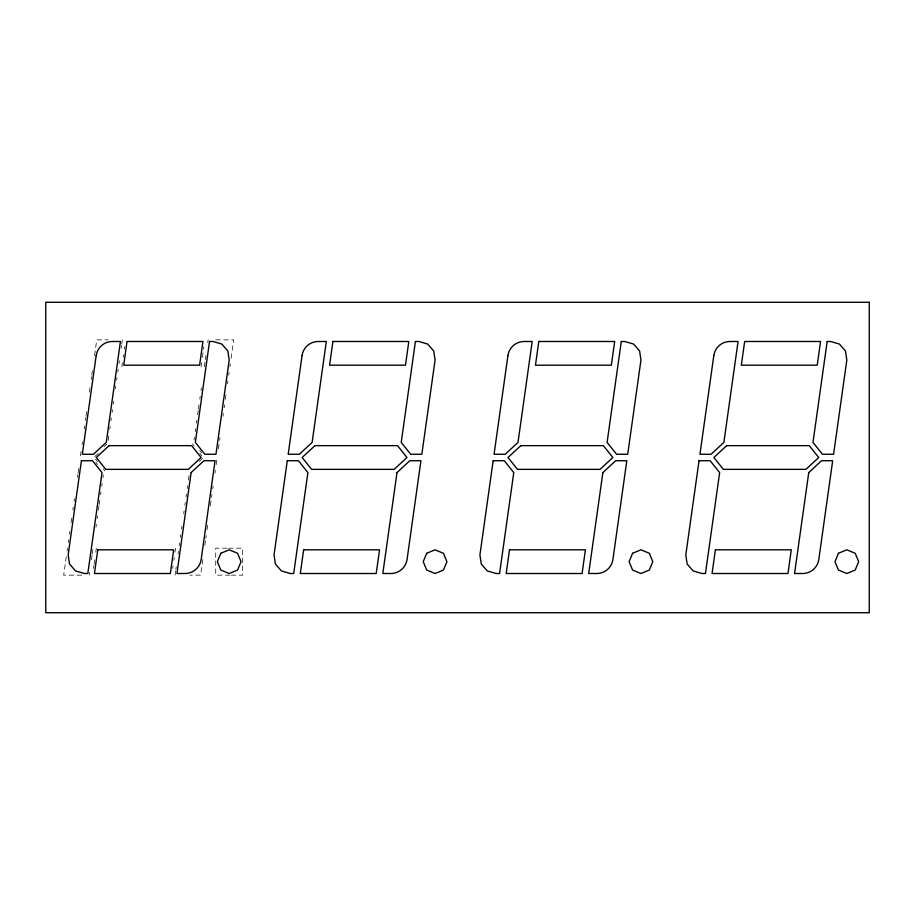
<?xml version="1.0" encoding="UTF-8"?>
<svg xmlns="http://www.w3.org/2000/svg" width="915" height="915" viewBox="0 0 915 915"><rect width="100%" height="100%" fill="white"/><g stroke="black" fill="none" stroke-linecap="round" stroke-linejoin="round"><path stroke-width="0.69" stroke-dasharray="4.58 3.43" d="M66.269 556.743L63.684 575.146L82.156 575.146M67.058 551.082L67.458 548.257M68.259 542.595L68.648 539.77M69.448 534.108L69.849 531.272M71.038 522.785L72.033 515.705M72.823 510.044L73.223 507.219M74.023 501.557L74.424 498.721M77.398 477.504L77.798 474.668M78.004 473.249L78.999 466.181M80.44 455.899L81.229 450.237M82.03 444.576L82.43 441.751M84.214 429.009L84.615 426.184M85.415 420.523L85.804 417.686M86.01 416.279L87.005 409.199M89.384 392.215L90.379 385.146M91.18 379.485L91.58 376.648M91.775 375.23L92.575 369.58M94.554 355.42L96.75 339.854L108.119 339.854M89.258 575.146L89.647 572.321M91.431 559.614L92.026 555.382M92.232 553.975L93.021 548.325M95.995 527.154L96.395 524.329M97.184 518.691L97.585 515.866M98.374 510.215L98.969 505.984M99.175 504.577L99.769 500.345M100.559 494.695L100.959 491.87M101.748 486.231L102.148 483.406M102.938 477.756L103.338 474.931M108.187 440.424L108.977 434.842M109.754 429.249L110.155 426.459M110.932 420.877L111.333 418.075M112.11 412.493L112.511 409.703M113.288 404.11L113.689 401.319M115.45 388.749L115.839 385.947M116.628 380.365L117.017 377.575M117.806 371.982L118.195 369.191M118.984 363.598L119.373 360.807M121.146 348.238L121.535 345.447M121.729 344.051L122.324 339.854M93.502 568.398L93.879 565.71M94.073 564.361L95.011 557.624M95.778 552.225L96.338 548.188M121.832 366.812L122.404 362.775M123.159 357.376L123.536 354.688M124.291 349.29L124.669 346.602M172.706 568.398L173.084 565.71M173.839 560.312L174.216 557.624M174.971 552.225L175.543 548.188M201.037 366.812L201.597 362.775M202.364 357.376L203.302 350.639M203.496 349.29L203.873 346.602M175.051 575.146L175.646 570.949M175.84 569.553L176.229 566.762M178.002 554.193L178.391 551.402M179.18 545.809L179.569 543.018M180.358 537.425L180.747 534.635M181.536 529.053L181.925 526.251M183.686 513.681L184.087 510.89M184.864 505.297L185.265 502.507M186.042 496.925L186.443 494.123M187.22 488.541L187.621 485.751M188.399 480.158L189.188 474.576M194.037 440.069L194.438 437.244M195.227 431.594L195.627 428.769M196.416 423.13L196.817 420.305M197.606 414.655L198.2 410.423M198.406 409.016L199.001 404.785M199.79 399.134L200.191 396.309M200.98 390.671L201.38 387.846M204.354 366.675L205.143 361.025M205.349 359.618L205.944 355.386M207.728 342.679L208.117 339.854M202.821 559.58L200.625 575.146L189.863 575.146M204.8 545.42L205.601 539.77M205.795 538.352L206.195 535.515M206.996 529.854L207.991 522.785M210.37 505.801L211.365 498.721M211.571 497.314L211.96 494.477M212.76 488.816L213.161 485.991M214.945 473.249L215.345 470.424M216.146 464.763L216.935 459.101M218.376 448.819L219.371 441.751M219.577 440.332L219.977 437.496M222.951 416.279L223.352 413.443M224.152 407.781L224.552 404.956M225.342 399.295L226.337 392.215M227.526 383.728L227.927 380.892M228.727 375.23L229.116 372.405M229.917 366.743L230.317 363.918M231.106 358.257L233.691 339.854L215.219 339.854M103.875 446.84L106.815 444.13M98.157 453.531L94.039 457.328L97.402 461.537M199.218 461.469L203.336 457.672L199.973 453.463M227.069 548.188L215.723 548.188L215.723 575.146L229.905 575.146M228.487 548.188L242.681 548.188L242.681 575.146L231.323 575.146M199.71 450.477L201.449 452.651M192.425 444.015L194.094 446.12M103.281 468.88L104.951 470.985M95.926 462.35L97.665 464.523"/><path stroke-width="1.37" d="M81.412 460.737L68.179 554.89L69.506 563.983L75.533 570.926L84.352 573.511L87.829 573.511L102.023 472.586L92.541 460.737L81.412 460.737M96.189 355.558L82.316 454.263L93.456 454.263L106.254 442.414L120.437 341.489L112.373 341.489A16.344 16.344 0 0 0 96.189 355.558M97.768 549.812L94.439 573.511L170.339 573.511L173.667 549.812L97.768 549.812M127.036 341.489L123.708 365.188L199.607 365.188L202.936 341.489L127.036 341.489M191.121 472.586L176.938 573.511L185.002 573.511A16.344 16.344 0 0 0 201.186 559.442L215.059 460.737L203.919 460.737L191.121 472.586M209.546 341.489L195.353 442.414L204.834 454.263L215.963 454.263L229.196 360.11L227.869 351.017L221.842 344.074L213.023 341.489L209.546 341.489M287.287 460.737L274.054 554.89L275.381 563.983L281.408 570.926L290.227 573.511L293.704 573.511L307.897 472.586L298.416 460.737L287.287 460.737M302.064 355.558L288.191 454.263L299.331 454.263L312.129 442.414L326.312 341.489L318.248 341.489A16.344 16.344 0 0 0 302.064 355.558M303.643 549.812L300.314 573.511L376.214 573.511L379.542 549.812L303.643 549.812M332.911 341.489L329.583 365.188L405.482 365.188L408.811 341.489L332.911 341.489M396.996 472.586L382.813 573.511L390.877 573.511A16.344 16.344 0 0 0 407.061 559.442L420.934 460.737L409.794 460.737L396.996 472.586M415.421 341.489L401.228 442.414L410.709 454.263L421.838 454.263L435.071 360.11L433.744 351.017L427.717 344.074L418.898 341.489L415.421 341.489M493.162 460.737L479.929 554.89L481.256 563.983L487.283 570.926L496.102 573.511L499.579 573.511L513.773 472.586L504.291 460.737L493.162 460.737M507.939 355.558L494.066 454.263L505.206 454.263L518.004 442.414L532.187 341.489L524.123 341.489A16.344 16.344 0 0 0 507.939 355.558M509.518 549.812L506.189 573.511L582.089 573.511L585.417 549.812L509.518 549.812M538.786 341.489L535.458 365.188L611.357 365.188L614.686 341.489L538.786 341.489M602.871 472.586L588.688 573.511L596.752 573.511A16.344 16.344 0 0 0 612.936 559.442L626.809 460.737L615.669 460.737L602.871 472.586M621.296 341.489L607.102 442.414L616.584 454.263L627.713 454.263L640.946 360.11L639.619 351.017L633.592 344.074L624.773 341.489L621.296 341.489M699.037 460.737L685.804 554.89L687.131 563.983L693.158 570.926L701.977 573.511L705.454 573.511L719.648 472.586L710.166 460.737L699.037 460.737M713.814 355.558L699.941 454.263L711.081 454.263L723.879 442.414L738.062 341.489L729.998 341.489A16.344 16.344 0 0 0 713.814 355.558M715.393 549.812L712.064 573.511L787.964 573.511L791.292 549.812L715.393 549.812M744.661 341.489L741.333 365.188L817.232 365.188L820.561 341.489L744.661 341.489M808.746 472.586L794.563 573.511L802.627 573.511A16.344 16.344 0 0 0 818.811 559.442L832.684 460.737L821.544 460.737L808.746 472.586M827.171 341.489L812.977 442.414L822.459 454.263L833.588 454.263L846.821 360.11L845.494 351.017L839.467 344.074L830.648 341.489L827.171 341.489M220.824 553.289L217.358 561.661L220.824 570.045L229.196 573.511L237.58 570.045L241.045 561.661L237.58 553.289L229.196 549.812L220.824 553.289M426.699 553.289L423.233 561.661L426.699 570.045L435.071 573.511L443.455 570.045L446.92 561.661L443.455 553.289L435.071 549.812L426.699 553.289M632.574 553.289L629.108 561.661L632.574 570.045L640.946 573.511L649.33 570.045L652.795 561.661L649.33 553.289L640.946 549.812L632.574 553.289M838.449 553.289L834.983 561.661L838.449 570.045L846.821 573.511L855.205 570.045L858.67 561.661L855.205 553.289L846.821 549.812L838.449 553.289M109.068 445.651L96.269 457.5L105.74 469.349L188.307 469.349L201.106 457.5L191.635 445.651L109.068 445.651M314.943 445.651L302.144 457.5L311.615 469.349L394.182 469.349L406.981 457.5L397.51 445.651L314.943 445.651M520.818 445.651L508.019 457.5L517.49 469.349L600.057 469.349L612.856 457.5L603.385 445.651L520.818 445.651M726.693 445.651L713.894 457.5L723.365 469.349L805.932 469.349L818.731 457.5L809.26 445.651L726.693 445.651M869.25 302.282L45.75 302.282L45.75 612.718L869.25 612.718L869.25 302.282"/></g></svg>
